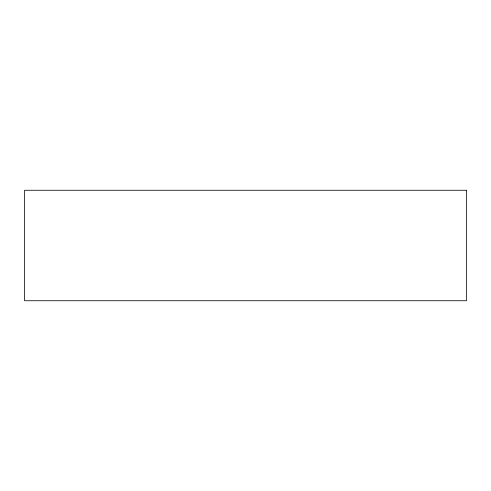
<?xml version="1.0" encoding="UTF-8"?>
<svg xmlns="http://www.w3.org/2000/svg" width="491" height="491" viewBox="0 0 491 491"><rect width="100%" height="100%" fill="white"/><g stroke="black" fill="none" stroke-linecap="round" stroke-linejoin="round"><path stroke-width="0.74" d="M466.45 190.263L24.55 190.263L24.55 300.738L466.45 300.738L466.45 190.263"/></g></svg>
